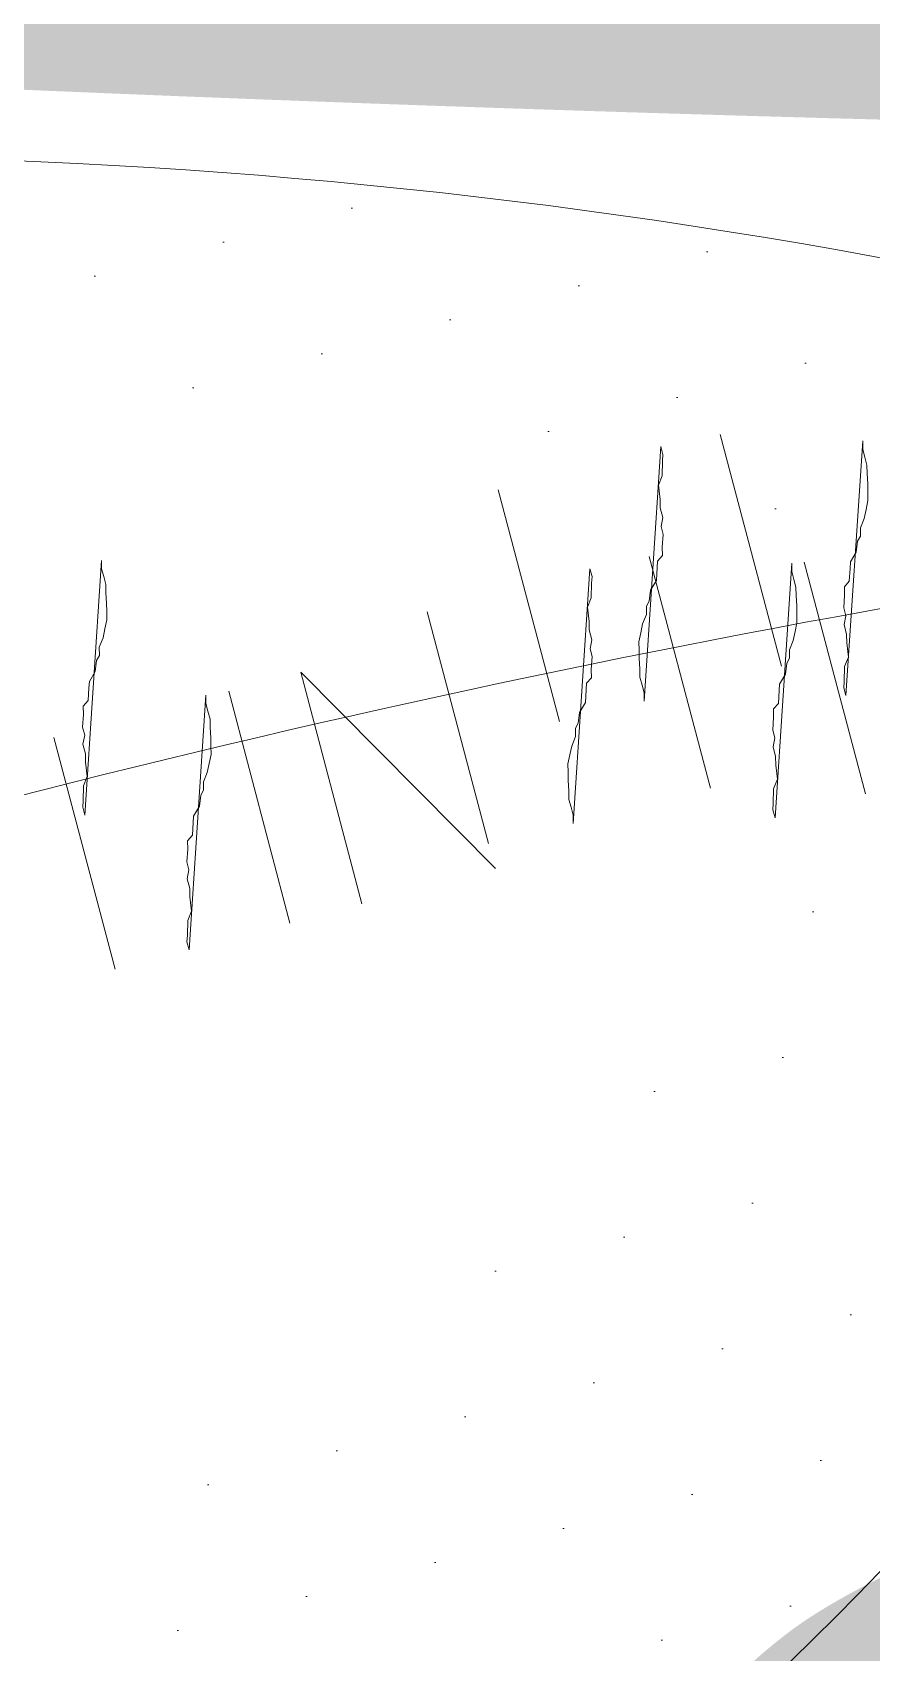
# Model space of a CAD drawing. Extents: x 25752 to 73233, y 27827 to 61602.
# Drawn here: x 60137.5 to 60208.1, y 47998.5 to 48134.5 of the extents above; entities that cross this region are included whole.
import ezdxf

# ---------------------------------------------------------------- set-up
doc = ezdxf.new("R2010")
doc.units = 0
doc.header["$LTSCALE"] = 1000
doc.header["$MEASUREMENT"] = 0
for name, color, linetype, lineweight in [('配景图块－家具立面', 252, 'Continuous', 9), ('铺地', 8, 'Continuous', 5), ('陈设', 31, 'Continuous', 5)]:
    doc.layers.add(name, color=color, linetype=linetype, lineweight=lineweight)

# ---------------------------------------------------------------- blocks, each defined once
blk = doc.blocks.new('keting-01')
at = {"layer": '陈设'}
h = blk.add_hatch(dxfattribs=at)
h.set_pattern_fill('DOTS', color=8, scale=304.8, style=0)
h.set_pattern_definition([(360, (18162.58683531021, 25617.30413790274), (9.525, 19.05), [0, -19.05])])
edge = h.paths.add_edge_path()
edge.add_spline(control_points=[(996.0713303628145, 863.5908750832896), (987.8386285043089, 865.249062579649), (979.6290772076463, 866.8703409121372), (953.8046428019879, 871.8115154706757), (936.2674978222931, 874.9332216072362), (901.3564025760861, 880.3358279757667), (884.0475129705155, 882.5680708720465), (843.5278039620025, 886.746823094727), (820.2507946590194, 888.4518537753029), (749.6108987083426, 892.7779565799283), (701.3337347968481, 894.618957277853), (627.9680007197894, 900.9026336313109), (603.3749709839467, 903.5774288240355), (566.4484742425848, 909.1011380929267), (554.1336054278072, 911.1946513882722), (529.5235732987057, 915.9968669301015), (517.1714435715694, 918.7274998116773), (490.3756448621862, 925.4178034765064), (476.0802774102194, 929.4496035207412), (452.3256658747559, 936.4561370372539), (442.7341582282679, 939.3740820792736), (433.2446362406481, 942.261107346334)], knot_values=[0.007594318894714291, 0.007594318894714291, 0.007594318894714291, 0.007594318894714291, 1.009331685129112, 1.009331685129112, 3.166903830014817, 3.166903830014817, 5.324475974900523, 5.324475974900523, 8.146713981276132, 8.146713981276132, 13.78698518195698, 13.78698518195698, 16.6071207822974, 16.6071207822974, 18.01718858246761, 18.01718858246761, 19.42725638263783, 19.42725638263783, 21.11840045899928, 21.11840045899928, 22.2881602581128, 22.2881602581128, 22.2881602581128, 22.2881602581128], degree=3, periodic=0)
edge.add_ellipse((-77.48649606085382, -800.0763045151252), major_axis=(-1283.858626616139, 1283.858626616139), ratio=0.9999999999999818, start_angle=-61.33743676422674, end_angle=-48.55714826964773)
edge.add_ellipse((147.8141850942047, -800.0763045151252), major_axis=(1283.858626616115, 1283.858626616115), ratio=0.9999999999999885, start_angle=48.5571482696466, end_angle=61.33743676426361)
edge.add_spline(control_points=[(-362.9169472076464, 942.2611073462176), (-372.4064691951498, 939.3740820792154), (-381.9979768417543, 936.4561370371375), (-405.7525883766357, 929.4496035208576), (-420.0479558280203, 925.4178034767974), (-446.8437545358902, 918.7274998123175), (-459.1958842620952, 915.9968669308582), (-483.8059163887519, 911.1946513893781), (-496.1207852023654, 909.1011380941491), (-533.0472819404677, 903.5774288254324), (-557.6403116740985, 900.9026336325915), (-611.6581250126474, 896.2760806423612), (-640.9893235403579, 894.6019140569842), (-669.9649956822395, 893.036922814732)], knot_values=[0.007594318904541566, 0.007594318904541566, 0.007594318904541566, 0.007594318904541566, 1.177354118008585, 1.177354118008585, 2.868498194319651, 2.868498194319651, 4.278565994361959, 4.278565994361959, 5.688633794404266, 5.688633794404266, 8.508769394488882, 8.508769394488882, 11.91787256770212, 11.91787256770212, 11.91787256770212, 11.91787256770212], degree=3, periodic=0)
edge.add_ellipse((-690.3545186583651, 887.7951286538737), major_axis=(-14.8863872921046, 14.8863872921046), ratio=0.9999999999995667, start_angle=225.8035234418923, end_angle=239.417541532368, ccw=False)
edge.add_ellipse((-1021.224653691403, 764.549575428071), major_axis=(-263.7332285244026, 263.7332285244026), ratio=0.9999999999994231, start_angle=234.5429178462428, end_angle=244.3434878472222, ccw=False)
edge.add_ellipse((-545.4026927228551, 1473.910637742491), major_axis=(464.1965283956217, 464.1965283956217), ratio=0.9999999999999988, start_angle=215.5301837112753, end_angle=236.2784491778619)
edge.add_ellipse((-116.4895104428288, 4898.453169354412), major_axis=(2884.587237370078, 2884.587237370078), ratio=1, start_angle=220.7753203818918, end_angle=231.6420249032678)
edge.add_ellipse((703.8265827595023, 1753.867807273753), major_axis=(-687.3524551223126, 687.3524551223126), ratio=0.9999999999999951, start_angle=113.9930274311128, end_angle=139.4777875760855)
edge.add_ellipse((803.3696362192277, 772.3616992990137), major_axis=(18.88655356571336, 18.88655356571336), ratio=0.999999999999889, start_angle=29.349690518414718, end_angle=107.31395154978779, ccw=False)
edge.add_ellipse((582.0949540698202, 537.5616818803828), major_axis=(245.0239564003844, 245.0239564003844), ratio=0.9999999999999977, start_angle=326.06965526290503, end_angle=363.74867896470926, ccw=False)
edge.add_ellipse((782.0569143572357, 287.1395743794274), major_axis=(-245.0406506768896, 245.0406506768896), ratio=0.9999999999729834, start_angle=289.4364312615882, end_angle=291.1525348597326, ccw=False)
edge.add_ellipse((2297.740822082967, 545.9582504187129), major_axis=(-966.7610353427459, 966.7610353427459), ratio=0.9999999999999937, start_angle=35.30528515153998, end_angle=42.74492259143477, ccw=False)
edge.add_ellipse((1141.667108909693, 731.1284608243732), major_axis=(139.1840901862562, 139.1840901862562), ratio=0.9999999999998591, start_angle=92.70420918075928, end_angle=121.7648417998393, ccw=False)
edge = h.paths.add_edge_path()
edge.add_ellipse((1101.918267338537, 809.3025705468026), major_axis=(-54.2011694401335, 54.2011694401335), ratio=0.9999999999999156, start_angle=248.1334738211491, end_angle=277.7178630449272)
edge.add_ellipse((1076.469573644921, 764.9464125772356), major_axis=(-90.17858370672025, 90.17858370672026), ratio=0.9999999999997502, start_angle=-79.30676778778508, end_angle=-64.31921627686972)
edge.add_ellipse((-296.995434705168, 651.4936658183578), major_axis=(1014.580495176632, 1014.580495176632), ratio=0.9999999999999984, start_angle=303.32411686118166, end_angle=324.37804893725087, ccw=False)
edge.add_spline(control_points=[(1108.148602955276, 361.1190873634769), (1110.136375368107, 360.9395735422149), (1118.851643845905, 360.1629144363105), (1127.953862196533, 359.6286005796865), (1136.498063597945, 358.8512076107436)], knot_values=[0, 0, 0, 0, 0.2418033642713523, 1.052830296575082, 1.052830296575082, 1.052830296575082, 1.052830296575082], degree=3, periodic=0)
edge.add_ellipse((1133.497794231167, 324.3855359081645), major_axis=(-24.46307566700356, 24.46307566700356), ratio=0.9999999999999188, start_angle=238.7767705824798, end_angle=310.27284356007203, ccw=False)
edge.add_ellipse((-2508.813566227327, 624.5515211943421), major_axis=(2607.446179105898, 2607.446179105898), ratio=0.999999999999999, start_angle=310.4593117003497, end_angle=318.3404531218047)
edge = h.paths.add_edge_path()
edge.add_ellipse((-1031.590578305419, 809.3025705465116), major_axis=(54.20116944015222, 54.20116944015222), ratio=0.9999999999995934, start_angle=82.28213695507955, end_angle=111.8665261788591)
edge.add_ellipse((2579.141255260445, 624.5515211949823), major_axis=(-2607.446179106048, 2607.446179106049), ratio=0.9999999999999925, start_angle=41.65954687821016, end_angle=49.54410408661445)
edge.add_ellipse((-1063.138307445566, 324.2252916574944), major_axis=(24.46307566700256, 24.46307566700256), ratio=0.9999999999999033, start_angle=49.98346972011012, end_angle=121.3236457343994, ccw=False)
edge.add_spline(control_points=[(-1066.143605310703, 358.690525254875), (-1062.783122170367, 358.996772701852), (-1059.659696693998, 359.2463994749123), (-1056.694063436356, 359.4704228297924)], knot_values=[0, 0, 0, 0, 0.3189857557440551, 0.3189857557440551, 0.3189857557440551, 0.3189857557440551], degree=3, periodic=0)
edge.add_ellipse((2166.821021849522, 749.914078490925), major_axis=(2296.028718604327, 2296.028718604327), ratio=0.9999999999999991, start_angle=132.8754075785099, end_angle=141.9062269296692, ccw=False)
edge = h.paths.add_edge_path()
edge.add_ellipse((-635.3614413564792, 614.8597379613784), major_axis=(201.0565212141125, 201.0565212141125), ratio=0.9999999999999994, start_angle=219.8560000035077, end_angle=290.9319768433341)
edge.add_ellipse((-399.5050116856582, 697.3351374629419), major_axis=(141.3163031800011, 141.3163031800011), ratio=0.9999999999999929, start_angle=231.8281592482279, end_angle=294.8810682384705)
edge.add_ellipse((-58.50481420382857, 130.5610611776938), major_axis=(-368.4761261597796, 368.4761261597795), ratio=0.9999999999999991, start_angle=285.52623263396157, end_angle=332.11357467867344, ccw=False)
edge.add_ellipse((469.8066690799315, 776.027095969941), major_axis=(-235.293706831595, 235.293706831595), ratio=0.9999999999999817, start_angle=80.19826500577827, end_angle=130.5062586859865)
edge.add_ellipse((682.046916129184, 526.5308612888912), major_axis=(178.2628612539982, 178.2628612539982), ratio=0.9999999999999981, start_angle=154.0384846775883, end_angle=216.6923729745889)
edge.add_ellipse((1096.802542923717, 604.6498504911433), major_axis=(-394.2525525941339, 394.252552594134), ratio=0.999999999999949, start_angle=80.98112304628877, end_angle=109.8781780001218)
edge.add_ellipse((81.6952970182756, 14361.16825844161), major_axis=(-10099.29640554323, 10099.29640554323), ratio=0.9999999999995927, start_angle=138.1241672681158, end_angle=138.7143909774701)
edge.add_spline(control_points=[(1006.961830939166, 108.6085719899856), (1007.363344130339, 114.9970480263582), (1007.454428465106, 121.4929060100112), (1007.199459466501, 128.3166593944188)], knot_values=[2.293510373809953, 2.293510373809953, 2.293510373809953, 2.293510373809953, 2.979732802934619, 2.979732802934619, 2.979732802934619, 2.979732802934619], degree=3, periodic=0)
edge.add_spline(control_points=[(1007.199459466501, 128.3166593944188), (1007.056142148329, 132.1522709439159), (1006.394062284846, 142.4749772372306), (1004.522849050001, 156.9979462881456), (992.0258315125247, 153.6702440436347), (988.5933109238977, 157.0695412120549), (987.1594260093989, 159.5937389279716)], knot_values=[2.979732802934619, 2.979732802934619, 2.979732802934619, 2.979732802934619, 3.36545639614831, 3.990521829336836, 4.278466320926378, 4.605763273049225, 4.605763273049225, 4.605763273049225, 4.605763273049225], degree=3, periodic=0)
edge.add_spline(control_points=[(987.1594260093989, 159.5937389279716), (985.7204994963249, 162.1268118276494), (984.6764873770298, 165.380762527755), (983.6324752577348, 168.6347132280353)], knot_values=[4.605763273049225, 4.605763273049225, 4.605763273049225, 4.605763273049225, 4.934211014792284, 4.934211014792284, 4.934211014792284, 4.934211014792284], degree=3, periodic=0)
edge.add_ellipse((2297.740822082967, 545.9582504187129), major_axis=(-966.7610353430241, 966.761035343024), ratio=0.9999999999998376, start_angle=52.795632896919415, end_angle=61.02050574382298, ccw=False)
edge.add_ellipse((697.9145912433742, 481.1212555931415), major_axis=(-193.2577183695978, 193.2577183695977), ratio=0.9999999999999212, start_angle=165.6335501199894, end_angle=198.8130742464472, ccw=False)
edge.add_ellipse((987.5689921147423, 481.2092158006271), major_axis=(197.4361382076936, 197.4361382076936), ratio=0.9999999999998674, start_angle=151.0252170128921, end_angle=192.4102655699839, ccw=False)
edge.add_ellipse((872.4652319916058, 801.2413249782403), major_axis=(300.9884463597922, 300.9884463597923), ratio=0.9999999999999813, start_angle=177.8463850309959, end_angle=203.8962665094932, ccw=False)
edge.add_ellipse((886.4243425853783, 285.6783404281014), major_axis=(-280.5584644205587, 280.5584644205586), ratio=0.9999999999996602, start_angle=2.0533838449994732, end_angle=10.260448050109005, ccw=False)
edge.add_spline(control_points=[(595.9934426442487, 556.0040629839059), (602.4018513633637, 564.1422486366355), (618.4675662182271, 584.5444695093902), (560.9736075192923, 575.6567985196598), (529.1059395032935, 596.5780363008962), (474.9238256493118, 621.3288819395821), (415.2595064755296, 591.6954341397504), (340.9271842219168, 609.1883606316987), (261.9902330305194, 623.6756329140626), (229.1386710400693, 677.9326262066606), (178.6444096356863, 685.7719019984361), (189.3899977983674, 715.6425413673278), (173.7849215685856, 716.9934724339982), (165.6612177520292, 717.6121500710142)], knot_values=[28.72622828787619, 28.72622828787619, 28.72622828787619, 28.72622828787619, 29.65137003608691, 31.04553471454428, 32.97090723718488, 34.80045963000916, 37.53798117998499, 40.13244696109814, 43.73799823656201, 46.29924793153518, 47.53881564063179, 48.20545028199999, 48.98405692497199, 48.98405692497199, 48.98405692497199, 48.98405692550385], degree=3, periodic=0)
edge.add_ellipse((18.62507486331742, -4997.741153196723), major_axis=(-4042.702252732715, 4042.702252732715), ratio=0.9999999999999977, start_angle=-46.47369586912973, end_angle=-42.84626635100496)
edge.add_spline(control_points=[(-196.2340660261689, 715.4644757015049), (-208.8575831012568, 714.1898179298732), (-231.1373375068652, 711.301770086342), (-259.3318401137367, 671.6945340897655), (-321.67682123743, 652.850656854629), (-379.5356295341626, 620.6237012119964), (-444.5238694277359, 630.861494119803), (-465.1179062118754, 597.4442924734321), (-544.0760743449209, 568.0265953844064), (-524.7681710667675, 567.5076862247661)], knot_values=[0, 0, 0, 1.163513729807164e-12, 1.426783815582302, 2.507845637052222, 5.446644405802077, 8.794161911986935, 10.36550993041577, 12.19506232323765, 14.47634677036475, 14.47634677036475, 14.47634677036475, 14.47634677036475], degree=3, periodic=0)
edge.add_ellipse((-756.0246989517473, 924.870957973355), major_axis=(300.9884463598087, 300.9884463598087), ratio=0.9999999999999547, start_angle=233.1899730444863, end_angle=257.9076692015958, ccw=False)
edge.add_ellipse((-939.7393269962631, 638.6571184380446), major_axis=(197.4361382076993, 197.4361382076993), ratio=0.9999999999999556, start_angle=244.6759739839959, end_angle=286.0610225410798, ccw=False)
edge.add_ellipse((-657.4306535270298, 573.8381970869959), major_axis=(-193.2577183704306, 193.2577183704306), ratio=0.9999999999956852, start_angle=85.14470269029368, end_angle=91.45268943398088, ccw=False)
edge.add_ellipse((-2122.789457567385, 542.7427645198768), major_axis=(-894.3411277871842, 894.3411277871842), ratio=0.9999999999998531, start_angle=208.0880272447276, end_angle=218.4118439115923, ccw=False)
edge.add_spline(control_points=[(-912.6986819964368, 174.8128519249731), (-914.3419047960779, 169.8037326467456), (-915.9851275954861, 164.7946133684018), (-919.0608770635445, 162.4413558801753)], knot_values=[4.42752981046754, 4.42752981046754, 4.42752981046754, 4.42752981046754, 4.934211014792284, 4.934211014792284, 4.934211014792284, 4.934211014792284], degree=3, periodic=0)
edge.add_ellipse((-1027.898065884248, 610.1037862319499), major_axis=(325.7661624684434, 325.7661624684433), ratio=0.9999999999999749, start_angle=238.6648212037559, end_angle=277.816367146285)
h = blk.add_hatch(dxfattribs=at)
h.set_pattern_fill('DOTS', color=8, scale=162.56, angle=14.82400259601741, style=0)
h.set_pattern_definition([(14.82400259601742, (4836.366016332875, 17139.19586050097), (2.3114750246387, 11.12155938753516), [0, -10.15999999999999])])
edge = h.paths.add_edge_path(flags=17)
edge.add_ellipse((-519.1439025870932, 762.2042342543718), major_axis=(21.14502328860399, 21.14502328860399), ratio=0.9999999999999227, start_angle=217.598370494964, end_angle=267.39462829812675, ccw=False)
edge.add_ellipse((-537.164517506928, 656.8479491472244), major_axis=(54.45877196658473, 54.45877196658473), ratio=0.999999999999866, start_angle=350.65844968254294, end_angle=394.3991949743683, ccw=False)
edge.add_ellipse((-516.9501930261322, 701.7574595074402), major_axis=(-29.95442116378443, 29.95442116378443), ratio=0.9999999999998381, start_angle=224.9828587922299, end_angle=289.9024488496004)
edge = h.paths.add_edge_path(flags=17)
edge.add_ellipse((-268.9012063805421, 118.0461821601493), major_axis=(-437.6135387341282, 437.6135387341282), ratio=0.9999999999840347, start_angle=-26.32292343229813, end_angle=-25.58827127859119)
edge.add_ellipse((-472.1012531904853, 651.9236041483819), major_axis=(-35.27276074935165, 35.27276074935165), ratio=0.9999999999999832, start_angle=246.3633945223265, end_angle=317.8577408210059, ccw=False)
edge.add_ellipse((-407.3491173858347, 676.690143339074), major_axis=(-13.75234945515317, 13.75234945515317), ratio=0.9999999999999909, start_angle=-72.18619439915022, end_angle=64.8217797418078, ccw=False)
edge.add_ellipse((-443.9371503046423, 625.1105849205924), major_axis=(58.36219010513094, 58.36219010513094), ratio=0.9999999999999907, start_angle=11.56752916311502, end_angle=61.28906160823021)
edge = h.paths.add_edge_path()
edge.add_ellipse((-425.4547496489249, 468.2156776812044), major_axis=(-220.0337383788228, 220.0337383788228), ratio=0.9999999999999688, start_angle=-23.32578200306534, end_angle=26.28458598788795)
edge.add_spline(control_points=[(-720.1757704019547, 568.0616188914282), (-724.1126861067023, 559.5518392391969), (-729.1230209034402, 548.7218270415324), (-722.1788345618406, 542.4840992808458), (-720.3808340353426, 541.3396552748163)], knot_values=[0, 0, 0, 0, 1.42238482592121, 1.810204922351612, 1.810204922351612, 1.810204922351612, 1.810204922351612], degree=3, periodic=0)
edge.add_ellipse((-268.9012063769624, 118.0461821584613), major_axis=(437.6135387384768, 437.6135387384769), ratio=0.99999999999961, start_angle=87.25263749308863, end_angle=91.84549474957328, ccw=False)
edge.add_ellipse((-419.3596846963046, 494.8536052366253), major_axis=(196.4563008926624, 196.4563008926624), ratio=0.9999999999999459, start_angle=66.89079912288321, end_angle=117.98945326683679, ccw=False)
edge.add_ellipse((-326.5521458889125, 374.6258958802209), major_axis=(301.2260797398521, 301.2260797398521), ratio=0.9999999999999956, start_angle=389.56745048290304, end_angle=432.4529716565977, ccw=False)
edge.add_ellipse((-65.63578831939958, -110.8210009536706), major_axis=(-642.1611214507669, 642.1611214507669), ratio=0.999999999999835, start_angle=321.74637887917953, end_angle=324.3508728240508, ccw=False)
edge.add_spline(control_points=[(-172.3207264993107, 791.0438091878896), (-173.0406314915745, 794.3510192702524), (-177.5621041331906, 803.7592005331535), (-188.5103892912157, 803.5802000950789), (-195.9014523802325, 803.4593589303549)], knot_values=[0, 0, 0, 0, 0.5819764206049407, 1.791185280154921, 1.791185280154921, 1.791185280154921, 1.791185280154921], degree=3, periodic=0)
edge.add_ellipse((-310.588310538209, 350.0807654595119), major_axis=(330.6850650178454, 330.6850650178453), ratio=0.9999999999999977, start_angle=30.80422389370577, end_angle=74.43044399808288)
edge = h.paths.add_edge_path()
edge.add_spline(control_points=[(-184.02270455088, 765.4202955260407), (-178.7685652549844, 770.4592218788457), (-171.4651442120085, 777.4634900736273), (-171.7042187721236, 788.2116013358464), (-172.3207264993107, 791.0438091878896)], knot_values=[1.791185280154921, 1.791185280154921, 1.791185280154921, 1.791185280154921, 3.069002213139684, 3.567391534373676, 3.567391534373676, 3.567391534373676, 3.567391534373676], degree=3, periodic=0)
edge.add_ellipse((-65.63578831939958, -110.8210009536706), major_axis=(642.1611214519006, 642.1611214519005), ratio=0.9999999999993392, start_angle=51.74637887920161, end_angle=54.3508728240713)
edge.add_ellipse((-507.7083576456644, 994.6399603226455), major_axis=(-255.5169101381771, 255.5169101381771), ratio=0.9999999999999863, start_angle=145.8922033348512, end_angle=189.5904192882054, ccw=False)
edge.add_ellipse((-653.8920481570531, 961.5946925718454), major_axis=(273.4511480315422, 273.4511480315423), ratio=0.9999999999999933, start_angle=220.3807436132537, end_angle=258.6817611968143, ccw=False)
edge.add_ellipse((-268.9012063769624, 118.0461821584613), major_axis=(-437.6135387383082, 437.6135387383082), ratio=0.9999999999988526, start_angle=-2.747362506916546, end_angle=1.845494749579979)
edge.add_spline(control_points=[(-720.3808340353426, 541.3396552748163), (-717.6522013170179, 539.6028552498901), (-707.1904422369553, 535.6688909807708), (-697.8251601859229, 535.2074981800979), (-691.54221590003, 534.8979607583606)], knot_values=[1.810204922351612, 1.810204922351612, 1.810204922351612, 1.810204922351612, 2.398757922429805, 3.598446597238173, 3.598446597238173, 3.598446597238173, 3.598446597238173], degree=3, periodic=0)
edge.add_ellipse((-673.966593976249, 887.778286769113), major_axis=(-249.833371441272, 249.833371441272), ratio=0.9999999999999963, start_angle=132.1486721113125, end_angle=176.9724953827164)
edge.add_ellipse((-424.9174051396549, 901.4550634215702), major_axis=(-195.6217202257924, 195.6217202257924), ratio=0.9999999999999788, start_angle=132.3564968236814, end_angle=195.5463068146161)
at = {"layer": '陈设', "color": 8, "linetype": 'Continuous'}
for p, q in [((-237.7794901779562, 796.447873450641), (-233.0969562109967, 778.7552082157927)), ((-237.7794901779562, 796.447873450641), (-233.0969562109967, 778.7552082157927)), ((-237.7794901779562, 796.447873450641), (-233.0969562109967, 778.7552082157927)), ((-237.7794901779562, 796.447873450641), (-233.0969562109967, 778.7552082157927)), ((-250.0566465938755, 774.5340325376019), (-254.7391805608349, 792.226697772363)), ((-250.0566465938755, 774.5340325376019), (-254.7391805608349, 792.226697772363)), ((-250.0566465938755, 774.5340325376019), (-254.7391805608349, 792.226697772363)), ((-250.0566465938755, 774.5340325376019), (-254.7391805608349, 792.226697772363)), ((-243.2023480101489, 787.1214860576438), (-238.5198140430148, 769.4288208227954)), ((-243.2023480101489, 787.1214860576438), (-238.5198140430148, 769.4288208227954)), ((-243.2023480101489, 787.1214860576438), (-238.5198140430148, 769.4288208227954)), ((-243.2023480101489, 787.1214860576438), (-238.5198140430148, 769.4288208227954)), ((-231.3562993147643, 786.7003506736073), (-226.6737653478049, 769.0076854388462)), ((-231.3562993147643, 786.7003506736073), (-226.6737653478049, 769.0076854388462)), ((-231.3562993147643, 786.7003506736073), (-226.6737653478049, 769.0076854388462)), ((-231.3562993147643, 786.7003506736073), (-226.6737653478049, 769.0076854388462)), ((-255.4795044258935, 765.2076451446046), (-260.1620383930276, 782.900310379453)), ((-255.4795044258935, 765.2076451446046), (-260.1620383930276, 782.900310379453)), ((-255.4795044258935, 765.2076451446046), (-260.1620383930276, 782.900310379453)), ((-255.4795044258935, 765.2076451446046), (-260.1620383930276, 782.900310379453)), ((-269.8395559343626, 778.2904413381184), (-254.9423109467025, 763.3011975879781)), ((-269.8395559343626, 778.2904413381184), (-265.1570219674031, 760.59777610327)), ((-269.8395559343626, 778.2904413381184), (-254.9423109467025, 763.3011975879781)), ((-269.8395559343626, 778.2904413381184), (-265.1570219674031, 760.59777610327)), ((-269.8395559343626, 778.2904413381184), (-254.9423109467025, 763.3011975879781)), ((-269.8395559343626, 778.2904413381184), (-265.1570219674031, 760.59777610327)), ((-269.8395559343626, 778.2904413381184), (-254.9423109467025, 763.3011975879781)), ((-269.8395559343626, 778.2904413381184), (-265.1570219674031, 760.59777610327)), ((-275.3397849454777, 776.8347528463928), (-270.6572509785183, 759.1420876115444)), ((-275.3397849454777, 776.8347528463928), (-270.6572509785183, 759.1420876115444)), ((-275.3397849454777, 776.8347528463928), (-270.6572509785183, 759.1420876115444)), ((-275.3397849454777, 776.8347528463928), (-270.6572509785183, 759.1420876115444)), ((-288.6974839725299, 773.299509366334), (-284.0149500055704, 755.6068441314856)), ((-288.6974839725299, 773.299509366334), (-284.0149500055704, 755.6068441314856)), ((-288.6974839725299, 773.299509366334), (-284.0149500055704, 755.6068441314856)), ((-288.6974839725299, 773.299509366334), (-284.0149500055704, 755.6068441314856))]:
    blk.add_line(p, q, dxfattribs=at)
for points in [[(-242.3157347186061, 795.5146821642993), (-242.1568567174836, 794.9143714551174), (-242.1877758940973, 794.4244189229212), (-242.2098947467748, 793.2944361811969), (-242.5012497776188, 792.5749669712095), (-242.3734989083023, 791.4854894767923), (-242.364698584599, 790.8454592672642), (-242.1661010831594, 790.0950708808086), (-242.3065926898271, 789.415529126476), (-242.1477146887337, 788.8152184172941), (-242.2095530415536, 787.8353133528726), (-242.2007527177921, 787.195283143461), (-242.5715467491245, 786.7759692879918), (-242.6333851021482, 785.7960642236576), (-242.6643042785581, 785.3061116914614), (-243.1057369867922, 784.5469229810406), (-243.2072948399291, 783.7170955940383), (-243.4280111940461, 783.3375012388569), (-243.4192108701391, 782.697471029358), (-243.7105659010122, 781.9780018193123), (-243.8518432544661, 781.2982521095546), (-243.9931206079491, 780.618502399826), (-243.9843202842167, 779.978472190327), (-243.9755199604842, 779.3384419808281), (-243.9272080918308, 778.5491198410746), (-243.9184077680984, 777.9090896315756), (-243.7595297669759, 777.3087789223064), (-243.6006517658534, 776.7084682131244), (-243.591851442121, 776.0684380035964)], [(-242.3157347186061, 795.5146821642993), (-242.1568567174836, 794.9143714551174), (-242.1877758940973, 794.4244189229212), (-242.2098947467748, 793.2944361811969), (-242.5012497776188, 792.5749669712095), (-242.3734989083023, 791.4854894767923), (-242.364698584599, 790.8454592672642), (-242.1661010831594, 790.0950708808086), (-242.3065926898271, 789.415529126476), (-242.1477146887337, 788.8152184172941), (-242.2095530415536, 787.8353133528726), (-242.2007527177921, 787.195283143461), (-242.5715467491245, 786.7759692879918), (-242.6333851021482, 785.7960642236576), (-242.6643042785581, 785.3061116914614), (-243.1057369867922, 784.5469229810406), (-243.2072948399291, 783.7170955940383), (-243.4280111940461, 783.3375012388569), (-243.4192108701391, 782.697471029358), (-243.7105659010122, 781.9780018193123), (-243.8518432544661, 781.2982521095546), (-243.9931206079491, 780.618502399826), (-243.9843202842167, 779.978472190327), (-243.9755199604842, 779.3384419808281), (-243.9272080918308, 778.5491198410746), (-243.9184077680984, 777.9090896315756), (-243.7595297669759, 777.3087789223064), (-243.6006517658534, 776.7084682131244), (-243.591851442121, 776.0684380035964)], [(-242.3157347186061, 795.5146821642993), (-242.1568567174836, 794.9143714551174), (-242.1877758940973, 794.4244189229212), (-242.2098947467748, 793.2944361811969), (-242.5012497776188, 792.5749669712095), (-242.3734989083023, 791.4854894767923), (-242.364698584599, 790.8454592672642), (-242.1661010831594, 790.0950708808086), (-242.3065926898271, 789.415529126476), (-242.1477146887337, 788.8152184172941), (-242.2095530415536, 787.8353133528726), (-242.2007527177921, 787.195283143461), (-242.5715467491245, 786.7759692879918), (-242.6333851021482, 785.7960642236576), (-242.6643042785581, 785.3061116914614), (-243.1057369867922, 784.5469229810406), (-243.2072948399291, 783.7170955940383), (-243.4280111940461, 783.3375012388569), (-243.4192108701391, 782.697471029358), (-243.7105659010122, 781.9780018193123), (-243.8518432544661, 781.2982521095546), (-243.9931206079491, 780.618502399826), (-243.9843202842167, 779.978472190327), (-243.9755199604842, 779.3384419808281), (-243.9272080918308, 778.5491198410746), (-243.9184077680984, 777.9090896315756), (-243.7595297669759, 777.3087789223064), (-243.6006517658534, 776.7084682131244), (-243.591851442121, 776.0684380035964)], [(-242.3157347186061, 795.5146821642993), (-242.1568567174836, 794.9143714551174), (-242.1877758940973, 794.4244189229212), (-242.2098947467748, 793.2944361811969), (-242.5012497776188, 792.5749669712095), (-242.3734989083023, 791.4854894767923), (-242.364698584599, 790.8454592672642), (-242.1661010831594, 790.0950708808086), (-242.3065926898271, 789.415529126476), (-242.1477146887337, 788.8152184172941), (-242.2095530415536, 787.8353133528726), (-242.2007527177921, 787.195283143461), (-242.5715467491245, 786.7759692879918), (-242.6333851021482, 785.7960642236576), (-242.6643042785581, 785.3061116914614), (-243.1057369867922, 784.5469229810406), (-243.2072948399291, 783.7170955940383), (-243.4280111940461, 783.3375012388569), (-243.4192108701391, 782.697471029358), (-243.7105659010122, 781.9780018193123), (-243.8518432544661, 781.2982521095546), (-243.9931206079491, 780.618502399826), (-243.9843202842167, 779.978472190327), (-243.9755199604842, 779.3384419808281), (-243.9272080918308, 778.5491198410746), (-243.9184077680984, 777.9090896315756), (-243.7595297669759, 777.3087789223064), (-243.6006517658534, 776.7084682131244), (-243.591851442121, 776.0684380035964)], [(-228.1741243467259, 776.5017769316328), (-228.3330023478484, 777.1020876408147), (-228.3020831714384, 777.5920401730109), (-228.2799643187609, 778.7220229147351), (-227.9886092878878, 779.4414921246935), (-228.1165681124257, 780.531755366188), (-228.1253684363328, 781.171785575687), (-228.3239659375977, 781.9221739621717), (-228.1834743310756, 782.601715716417), (-228.3423523321981, 783.2020264256862), (-228.2805139793782, 784.1819314900204), (-228.2893143031106, 784.8219616995193), (-227.9185202717781, 785.2412755549885), (-227.8564739633875, 786.2203948723618), (-227.825554786803, 786.7103474044707), (-227.3841220787144, 787.4695361148915), (-227.2825642254029, 788.2993635018938), (-227.0618478714605, 788.6789578570751), (-227.0706481951929, 789.3189880665741), (-226.7792931643198, 790.0384572766197), (-226.6380158108659, 790.7182069863775), (-226.4967384573829, 791.3979566961061), (-226.5055387811153, 792.0379869056051), (-226.5143391050515, 792.678017115104), (-226.5628589291009, 793.4681250019057), (-226.5716592528333, 794.1081552114338), (-226.7305372539558, 794.7084659205866), (-226.8894152550492, 795.3087766298559), (-226.8982155788108, 795.9488068392966)], [(-228.1741243467259, 776.5017769316328), (-228.3330023478484, 777.1020876408147), (-228.3020831714384, 777.5920401730109), (-228.2799643187609, 778.7220229147351), (-227.9886092878878, 779.4414921246935), (-228.1165681124257, 780.531755366188), (-228.1253684363328, 781.171785575687), (-228.3239659375977, 781.9221739621717), (-228.1834743310756, 782.601715716417), (-228.3423523321981, 783.2020264256862), (-228.2805139793782, 784.1819314900204), (-228.2893143031106, 784.8219616995193), (-227.9185202717781, 785.2412755549885), (-227.8564739633875, 786.2203948723618), (-227.825554786803, 786.7103474044707), (-227.3841220787144, 787.4695361148915), (-227.2825642254029, 788.2993635018938), (-227.0618478714605, 788.6789578570751), (-227.0706481951929, 789.3189880665741), (-226.7792931643198, 790.0384572766197), (-226.6380158108659, 790.7182069863775), (-226.4967384573829, 791.3979566961061), (-226.5055387811153, 792.0379869056051), (-226.5143391050515, 792.678017115104), (-226.5628589291009, 793.4681250019057), (-226.5716592528333, 794.1081552114338), (-226.7305372539558, 794.7084659205866), (-226.8894152550492, 795.3087766298559), (-226.8982155788108, 795.9488068392966)], [(-228.1741243467259, 776.5017769316328), (-228.3330023478484, 777.1020876408147), (-228.3020831714384, 777.5920401730109), (-228.2799643187609, 778.7220229147351), (-227.9886092878878, 779.4414921246935), (-228.1165681124257, 780.531755366188), (-228.1253684363328, 781.171785575687), (-228.3239659375977, 781.9221739621717), (-228.1834743310756, 782.601715716417), (-228.3423523321981, 783.2020264256862), (-228.2805139793782, 784.1819314900204), (-228.2893143031106, 784.8219616995193), (-227.9185202717781, 785.2412755549885), (-227.8564739633875, 786.2203948723618), (-227.825554786803, 786.7103474044707), (-227.3841220787144, 787.4695361148915), (-227.2825642254029, 788.2993635018938), (-227.0618478714605, 788.6789578570751), (-227.0706481951929, 789.3189880665741), (-226.7792931643198, 790.0384572766197), (-226.6380158108659, 790.7182069863775), (-226.4967384573829, 791.3979566961061), (-226.5055387811153, 792.0379869056051), (-226.5143391050515, 792.678017115104), (-226.5628589291009, 793.4681250019057), (-226.5716592528333, 794.1081552114338), (-226.7305372539558, 794.7084659205866), (-226.8894152550492, 795.3087766298559), (-226.8982155788108, 795.9488068392966)], [(-228.1741243467259, 776.5017769316328), (-228.3330023478484, 777.1020876408147), (-228.3020831714384, 777.5920401730109), (-228.2799643187609, 778.7220229147351), (-227.9886092878878, 779.4414921246935), (-228.1165681124257, 780.531755366188), (-228.1253684363328, 781.171785575687), (-228.3239659375977, 781.9221739621717), (-228.1834743310756, 782.601715716417), (-228.3423523321981, 783.2020264256862), (-228.2805139793782, 784.1819314900204), (-228.2893143031106, 784.8219616995193), (-227.9185202717781, 785.2412755549885), (-227.8564739633875, 786.2203948723618), (-227.825554786803, 786.7103474044707), (-227.3841220787144, 787.4695361148915), (-227.2825642254029, 788.2993635018938), (-227.0618478714605, 788.6789578570751), (-227.0706481951929, 789.3189880665741), (-226.7792931643198, 790.0384572766197), (-226.6380158108659, 790.7182069863775), (-226.4967384573829, 791.3979566961061), (-226.5055387811153, 792.0379869056051), (-226.5143391050515, 792.678017115104), (-226.5628589291009, 793.4681250019057), (-226.5716592528333, 794.1081552114338), (-226.7305372539558, 794.7084659205866), (-226.8894152550492, 795.3087766298559), (-226.8982155788108, 795.9488068392966)], [(-286.3312928344239, 767.3830930349359), (-286.4901708355173, 767.9834037441178), (-286.4592516591074, 768.4733562763431), (-286.4371328064299, 769.6033390180673), (-286.1457777755859, 770.3228082280257), (-286.2737366002984, 771.4130714695202), (-286.2825369240309, 772.0531016790192), (-286.4811344254704, 772.8034900654748), (-286.3406428189483, 773.48303181972), (-286.4995208200708, 774.0833425290184), (-286.4376824670762, 775.0632475933235), (-286.4464827908087, 775.7032778028515), (-286.0756887594762, 776.1225916583207), (-286.0136424510856, 777.1017109756649), (-285.9827232744719, 777.5916635078029), (-285.5412905664125, 778.3508522181655), (-285.4397327132756, 779.180679605226), (-285.2190163591586, 779.5602739603492), (-285.227816682891, 780.2003041698481), (-284.9364616522216, 780.9197733799228), (-284.7951842985349, 781.5995230896515), (-284.653906945081, 782.2792727994092), (-284.662707268988, 782.9193030089082), (-284.6715075927204, 783.5593332184071), (-284.7200274167699, 784.3494411052088), (-284.7288277405023, 784.9894713147078), (-284.8877057416248, 785.5897820238897), (-285.0465837427473, 786.1900927331881), (-285.0553840664797, 786.8301229425706)], [(-286.3312928344239, 767.3830930349359), (-286.4901708355173, 767.9834037441178), (-286.4592516591074, 768.4733562763431), (-286.4371328064299, 769.6033390180673), (-286.1457777755859, 770.3228082280257), (-286.2737366002984, 771.4130714695202), (-286.2825369240309, 772.0531016790192), (-286.4811344254704, 772.8034900654748), (-286.3406428189483, 773.48303181972), (-286.4995208200708, 774.0833425290184), (-286.4376824670762, 775.0632475933235), (-286.4464827908087, 775.7032778028515), (-286.0756887594762, 776.1225916583207), (-286.0136424510856, 777.1017109756649), (-285.9827232744719, 777.5916635078029), (-285.5412905664125, 778.3508522181655), (-285.4397327132756, 779.180679605226), (-285.2190163591586, 779.5602739603492), (-285.227816682891, 780.2003041698481), (-284.9364616522216, 780.9197733799228), (-284.7951842985349, 781.5995230896515), (-284.653906945081, 782.2792727994092), (-284.662707268988, 782.9193030089082), (-284.6715075927204, 783.5593332184071), (-284.7200274167699, 784.3494411052088), (-284.7288277405023, 784.9894713147078), (-284.8877057416248, 785.5897820238897), (-285.0465837427473, 786.1900927331881), (-285.0553840664797, 786.8301229425706)], [(-286.3312928344239, 767.3830930349359), (-286.4901708355173, 767.9834037441178), (-286.4592516591074, 768.4733562763431), (-286.4371328064299, 769.6033390180673), (-286.1457777755859, 770.3228082280257), (-286.2737366002984, 771.4130714695202), (-286.2825369240309, 772.0531016790192), (-286.4811344254704, 772.8034900654748), (-286.3406428189483, 773.48303181972), (-286.4995208200708, 774.0833425290184), (-286.4376824670762, 775.0632475933235), (-286.4464827908087, 775.7032778028515), (-286.0756887594762, 776.1225916583207), (-286.0136424510856, 777.1017109756649), (-285.9827232744719, 777.5916635078029), (-285.5412905664125, 778.3508522181655), (-285.4397327132756, 779.180679605226), (-285.2190163591586, 779.5602739603492), (-285.227816682891, 780.2003041698481), (-284.9364616522216, 780.9197733799228), (-284.7951842985349, 781.5995230896515), (-284.653906945081, 782.2792727994092), (-284.662707268988, 782.9193030089082), (-284.6715075927204, 783.5593332184071), (-284.7200274167699, 784.3494411052088), (-284.7288277405023, 784.9894713147078), (-284.8877057416248, 785.5897820238897), (-285.0465837427473, 786.1900927331881), (-285.0553840664797, 786.8301229425706)], [(-286.3312928344239, 767.3830930349359), (-286.4901708355173, 767.9834037441178), (-286.4592516591074, 768.4733562763431), (-286.4371328064299, 769.6033390180673), (-286.1457777755859, 770.3228082280257), (-286.2737366002984, 771.4130714695202), (-286.2825369240309, 772.0531016790192), (-286.4811344254704, 772.8034900654748), (-286.3406428189483, 773.48303181972), (-286.4995208200708, 774.0833425290184), (-286.4376824670762, 775.0632475933235), (-286.4464827908087, 775.7032778028515), (-286.0756887594762, 776.1225916583207), (-286.0136424510856, 777.1017109756649), (-285.9827232744719, 777.5916635078029), (-285.5412905664125, 778.3508522181655), (-285.4397327132756, 779.180679605226), (-285.2190163591586, 779.5602739603492), (-285.227816682891, 780.2003041698481), (-284.9364616522216, 780.9197733799228), (-284.7951842985349, 781.5995230896515), (-284.653906945081, 782.2792727994092), (-284.662707268988, 782.9193030089082), (-284.6715075927204, 783.5593332184071), (-284.7200274167699, 784.3494411052088), (-284.7288277405023, 784.9894713147078), (-284.8877057416248, 785.5897820238897), (-285.0465837427473, 786.1900927331881), (-285.0553840664797, 786.8301229425706)], [(-247.7385925507988, 786.188294771302), (-247.5797145496763, 785.5879840621492), (-247.6106337260862, 785.0980315299239), (-247.6327525787638, 783.9680487881997), (-247.9241076096368, 783.2485795782413), (-247.7963567405241, 782.1591020838241), (-247.7875564167625, 781.5190718743252), (-247.588958915323, 780.7686834878405), (-247.7294505218451, 780.0891417335952), (-247.5705725207226, 779.4888310243259), (-247.6324108737172, 778.5089259599918), (-247.6236105498101, 777.8688957504928), (-247.9944045813172, 777.4495818950236), (-248.0562429341371, 776.4696768306894), (-248.0871621107217, 775.9797242984641), (-248.5285948187811, 775.2205355881597), (-248.6301526721218, 774.390708201041), (-248.8508690260642, 774.0111138458888), (-248.8420687023317, 773.3710836363898), (-249.1334237332048, 772.6516144264024), (-249.2747010866588, 771.9718647165864), (-249.4159784401418, 771.2921150068287), (-249.4071781164093, 770.6520847973297), (-249.3983777925023, 770.0120545878308), (-249.3500659240235, 769.2227324480773), (-249.3412656001165, 768.5827022385783), (-249.1823875989649, 767.9823915294255), (-249.0235095980461, 767.3820808201563), (-249.014709274139, 766.7420506106573)], [(-247.7385925507988, 786.188294771302), (-247.5797145496763, 785.5879840621492), (-247.6106337260862, 785.0980315299239), (-247.6327525787638, 783.9680487881997), (-247.9241076096368, 783.2485795782413), (-247.7963567405241, 782.1591020838241), (-247.7875564167625, 781.5190718743252), (-247.588958915323, 780.7686834878405), (-247.7294505218451, 780.0891417335952), (-247.5705725207226, 779.4888310243259), (-247.6324108737172, 778.5089259599918), (-247.6236105498101, 777.8688957504928), (-247.9944045813172, 777.4495818950236), (-248.0562429341371, 776.4696768306894), (-248.0871621107217, 775.9797242984641), (-248.5285948187811, 775.2205355881597), (-248.6301526721218, 774.390708201041), (-248.8508690260642, 774.0111138458888), (-248.8420687023317, 773.3710836363898), (-249.1334237332048, 772.6516144264024), (-249.2747010866588, 771.9718647165864), (-249.4159784401418, 771.2921150068287), (-249.4071781164093, 770.6520847973297), (-249.3983777925023, 770.0120545878308), (-249.3500659240235, 769.2227324480773), (-249.3412656001165, 768.5827022385783), (-249.1823875989649, 767.9823915294255), (-249.0235095980461, 767.3820808201563), (-249.014709274139, 766.7420506106573)], [(-247.7385925507988, 786.188294771302), (-247.5797145496763, 785.5879840621492), (-247.6106337260862, 785.0980315299239), (-247.6327525787638, 783.9680487881997), (-247.9241076096368, 783.2485795782413), (-247.7963567405241, 782.1591020838241), (-247.7875564167625, 781.5190718743252), (-247.588958915323, 780.7686834878405), (-247.7294505218451, 780.0891417335952), (-247.5705725207226, 779.4888310243259), (-247.6324108737172, 778.5089259599918), (-247.6236105498101, 777.8688957504928), (-247.9944045813172, 777.4495818950236), (-248.0562429341371, 776.4696768306894), (-248.0871621107217, 775.9797242984641), (-248.5285948187811, 775.2205355881597), (-248.6301526721218, 774.390708201041), (-248.8508690260642, 774.0111138458888), (-248.8420687023317, 773.3710836363898), (-249.1334237332048, 772.6516144264024), (-249.2747010866588, 771.9718647165864), (-249.4159784401418, 771.2921150068287), (-249.4071781164093, 770.6520847973297), (-249.3983777925023, 770.0120545878308), (-249.3500659240235, 769.2227324480773), (-249.3412656001165, 768.5827022385783), (-249.1823875989649, 767.9823915294255), (-249.0235095980461, 767.3820808201563), (-249.014709274139, 766.7420506106573)], [(-247.7385925507988, 786.188294771302), (-247.5797145496763, 785.5879840621492), (-247.6106337260862, 785.0980315299239), (-247.6327525787638, 783.9680487881997), (-247.9241076096368, 783.2485795782413), (-247.7963567405241, 782.1591020838241), (-247.7875564167625, 781.5190718743252), (-247.588958915323, 780.7686834878405), (-247.7294505218451, 780.0891417335952), (-247.5705725207226, 779.4888310243259), (-247.6324108737172, 778.5089259599918), (-247.6236105498101, 777.8688957504928), (-247.9944045813172, 777.4495818950236), (-248.0562429341371, 776.4696768306894), (-248.0871621107217, 775.9797242984641), (-248.5285948187811, 775.2205355881597), (-248.6301526721218, 774.390708201041), (-248.8508690260642, 774.0111138458888), (-248.8420687023317, 773.3710836363898), (-249.1334237332048, 772.6516144264024), (-249.2747010866588, 771.9718647165864), (-249.4159784401418, 771.2921150068287), (-249.4071781164093, 770.6520847973297), (-249.3983777925023, 770.0120545878308), (-249.3500659240235, 769.2227324480773), (-249.3412656001165, 768.5827022385783), (-249.1823875989649, 767.9823915294255), (-249.0235095980461, 767.3820808201563), (-249.014709274139, 766.7420506106573)], [(-233.5969821789186, 767.1753895386646), (-233.7558601800411, 767.7757002479339), (-233.7249410034274, 768.2656527800427), (-233.702822150779, 769.395635521767), (-233.4114671199059, 770.1151047318126), (-233.5394259446184, 771.2053679732198), (-233.5482262683508, 771.8453981827188), (-233.7468237697904, 772.5957865691744), (-233.6063321632682, 773.2753283234488), (-233.7652101643907, 773.875639032718), (-233.7033718113962, 774.8555440970231), (-233.7121721353033, 775.4955743065511), (-233.3413781037962, 775.9148881620204), (-233.2793317954056, 776.8940074793645), (-233.2484126189956, 777.3839600115898), (-232.8069799107325, 778.1431487218942), (-232.7054220575956, 778.9729761089256), (-232.4847057034785, 779.3525704640779), (-232.4935060273856, 779.9926006735768), (-232.2021509965416, 780.7120698836516), (-232.0608736430586, 781.3918195933802), (-231.9195962895756, 782.0715693031088), (-231.928396613308, 782.7115995126078), (-231.9371969370404, 783.3516297221067), (-231.9857167610899, 784.1417376089375), (-231.994517085026, 784.7817678184365), (-232.1533950861194, 785.3820785276184), (-232.312273087271, 785.9823892368877), (-232.3210734109743, 786.6224194463866)], [(-233.5969821789186, 767.1753895386646), (-233.7558601800411, 767.7757002479339), (-233.7249410034274, 768.2656527800427), (-233.702822150779, 769.395635521767), (-233.4114671199059, 770.1151047318126), (-233.5394259446184, 771.2053679732198), (-233.5482262683508, 771.8453981827188), (-233.7468237697904, 772.5957865691744), (-233.6063321632682, 773.2753283234488), (-233.7652101643907, 773.875639032718), (-233.7033718113962, 774.8555440970231), (-233.7121721353033, 775.4955743065511), (-233.3413781037962, 775.9148881620204), (-233.2793317954056, 776.8940074793645), (-233.2484126189956, 777.3839600115898), (-232.8069799107325, 778.1431487218942), (-232.7054220575956, 778.9729761089256), (-232.4847057034785, 779.3525704640779), (-232.4935060273856, 779.9926006735768), (-232.2021509965416, 780.7120698836516), (-232.0608736430586, 781.3918195933802), (-231.9195962895756, 782.0715693031088), (-231.928396613308, 782.7115995126078), (-231.9371969370404, 783.3516297221067), (-231.9857167610899, 784.1417376089375), (-231.994517085026, 784.7817678184365), (-232.1533950861194, 785.3820785276184), (-232.312273087271, 785.9823892368877), (-232.3210734109743, 786.6224194463866)], [(-233.5969821789186, 767.1753895386646), (-233.7558601800411, 767.7757002479339), (-233.7249410034274, 768.2656527800427), (-233.702822150779, 769.395635521767), (-233.4114671199059, 770.1151047318126), (-233.5394259446184, 771.2053679732198), (-233.5482262683508, 771.8453981827188), (-233.7468237697904, 772.5957865691744), (-233.6063321632682, 773.2753283234488), (-233.7652101643907, 773.875639032718), (-233.7033718113962, 774.8555440970231), (-233.7121721353033, 775.4955743065511), (-233.3413781037962, 775.9148881620204), (-233.2793317954056, 776.8940074793645), (-233.2484126189956, 777.3839600115898), (-232.8069799107325, 778.1431487218942), (-232.7054220575956, 778.9729761089256), (-232.4847057034785, 779.3525704640779), (-232.4935060273856, 779.9926006735768), (-232.2021509965416, 780.7120698836516), (-232.0608736430586, 781.3918195933802), (-231.9195962895756, 782.0715693031088), (-231.928396613308, 782.7115995126078), (-231.9371969370404, 783.3516297221067), (-231.9857167610899, 784.1417376089375), (-231.994517085026, 784.7817678184365), (-232.1533950861194, 785.3820785276184), (-232.312273087271, 785.9823892368877), (-232.3210734109743, 786.6224194463866)], [(-233.5969821789186, 767.1753895386646), (-233.7558601800411, 767.7757002479339), (-233.7249410034274, 768.2656527800427), (-233.702822150779, 769.395635521767), (-233.4114671199059, 770.1151047318126), (-233.5394259446184, 771.2053679732198), (-233.5482262683508, 771.8453981827188), (-233.7468237697904, 772.5957865691744), (-233.6063321632682, 773.2753283234488), (-233.7652101643907, 773.875639032718), (-233.7033718113962, 774.8555440970231), (-233.7121721353033, 775.4955743065511), (-233.3413781037962, 775.9148881620204), (-233.2793317954056, 776.8940074793645), (-233.2484126189956, 777.3839600115898), (-232.8069799107325, 778.1431487218942), (-232.7054220575956, 778.9729761089256), (-232.4847057034785, 779.3525704640779), (-232.4935060273856, 779.9926006735768), (-232.2021509965416, 780.7120698836516), (-232.0608736430586, 781.3918195933802), (-231.9195962895756, 782.0715693031088), (-231.928396613308, 782.7115995126078), (-231.9371969370404, 783.3516297221067), (-231.9857167610899, 784.1417376089375), (-231.994517085026, 784.7817678184365), (-232.1533950861194, 785.3820785276184), (-232.312273087271, 785.9823892368877), (-232.3210734109743, 786.6224194463866)], [(-278.3662148111616, 757.1018362125615), (-278.5250928122841, 757.7021469217434), (-278.4941736356704, 758.1920994539396), (-278.4720547829929, 759.3220821956638), (-278.1806997521489, 760.0415514056222), (-278.3086585768615, 761.1318146471167), (-278.3174589005939, 761.7718448565574), (-278.5160564020334, 762.5222332431003), (-278.3755647955113, 763.2017749973456), (-278.5344427966338, 763.8020857066149), (-278.4726044436393, 764.781990770949), (-278.4814047673717, 765.422020980448), (-278.1106107360392, 765.8413348358299), (-278.0485644276487, 766.8204541532032), (-278.0176452512387, 767.3104066853994), (-277.5762125429756, 768.0695953957038), (-277.4746546898386, 768.8994227828225), (-277.2539383357216, 769.2790171380038), (-277.2627386596287, 769.9190473475028), (-276.9713836287847, 770.6385165575484), (-276.8301062753017, 771.3182662673062), (-276.6888289218186, 771.9980159770348), (-276.6976292455511, 772.6380461865338), (-276.7064295692835, 773.2780763960327), (-276.7549493933329, 774.0681842828344), (-276.7637497172691, 774.7082144923625), (-276.9226277183625, 775.3085252015153), (-277.0815057195141, 775.9088359106972), (-277.0903060432174, 776.5488661202253)], [(-278.3662148111616, 757.1018362125615), (-278.5250928122841, 757.7021469217434), (-278.4941736356704, 758.1920994539396), (-278.4720547829929, 759.3220821956638), (-278.1806997521489, 760.0415514056222), (-278.3086585768615, 761.1318146471167), (-278.3174589005939, 761.7718448565574), (-278.5160564020334, 762.5222332431003), (-278.3755647955113, 763.2017749973456), (-278.5344427966338, 763.8020857066149), (-278.4726044436393, 764.781990770949), (-278.4814047673717, 765.422020980448), (-278.1106107360392, 765.8413348358299), (-278.0485644276487, 766.8204541532032), (-278.0176452512387, 767.3104066853994), (-277.5762125429756, 768.0695953957038), (-277.4746546898386, 768.8994227828225), (-277.2539383357216, 769.2790171380038), (-277.2627386596287, 769.9190473475028), (-276.9713836287847, 770.6385165575484), (-276.8301062753017, 771.3182662673062), (-276.6888289218186, 771.9980159770348), (-276.6976292455511, 772.6380461865338), (-276.7064295692835, 773.2780763960327), (-276.7549493933329, 774.0681842828344), (-276.7637497172691, 774.7082144923625), (-276.9226277183625, 775.3085252015153), (-277.0815057195141, 775.9088359106972), (-277.0903060432174, 776.5488661202253)], [(-278.3662148111616, 757.1018362125615), (-278.5250928122841, 757.7021469217434), (-278.4941736356704, 758.1920994539396), (-278.4720547829929, 759.3220821956638), (-278.1806997521489, 760.0415514056222), (-278.3086585768615, 761.1318146471167), (-278.3174589005939, 761.7718448565574), (-278.5160564020334, 762.5222332431003), (-278.3755647955113, 763.2017749973456), (-278.5344427966338, 763.8020857066149), (-278.4726044436393, 764.781990770949), (-278.4814047673717, 765.422020980448), (-278.1106107360392, 765.8413348358299), (-278.0485644276487, 766.8204541532032), (-278.0176452512387, 767.3104066853994), (-277.5762125429756, 768.0695953957038), (-277.4746546898386, 768.8994227828225), (-277.2539383357216, 769.2790171380038), (-277.2627386596287, 769.9190473475028), (-276.9713836287847, 770.6385165575484), (-276.8301062753017, 771.3182662673062), (-276.6888289218186, 771.9980159770348), (-276.6976292455511, 772.6380461865338), (-276.7064295692835, 773.2780763960327), (-276.7549493933329, 774.0681842828344), (-276.7637497172691, 774.7082144923625), (-276.9226277183625, 775.3085252015153), (-277.0815057195141, 775.9088359106972), (-277.0903060432174, 776.5488661202253)], [(-278.3662148111616, 757.1018362125615), (-278.5250928122841, 757.7021469217434), (-278.4941736356704, 758.1920994539396), (-278.4720547829929, 759.3220821956638), (-278.1806997521489, 760.0415514056222), (-278.3086585768615, 761.1318146471167), (-278.3174589005939, 761.7718448565574), (-278.5160564020334, 762.5222332431003), (-278.3755647955113, 763.2017749973456), (-278.5344427966338, 763.8020857066149), (-278.4726044436393, 764.781990770949), (-278.4814047673717, 765.422020980448), (-278.1106107360392, 765.8413348358299), (-278.0485644276487, 766.8204541532032), (-278.0176452512387, 767.3104066853994), (-277.5762125429756, 768.0695953957038), (-277.4746546898386, 768.8994227828225), (-277.2539383357216, 769.2790171380038), (-277.2627386596287, 769.9190473475028), (-276.9713836287847, 770.6385165575484), (-276.8301062753017, 771.3182662673062), (-276.6888289218186, 771.9980159770348), (-276.6976292455511, 772.6380461865338), (-276.7064295692835, 773.2780763960327), (-276.7549493933329, 774.0681842828344), (-276.7637497172691, 774.7082144923625), (-276.9226277183625, 775.3085252015153), (-277.0815057195141, 775.9088359106972), (-277.0903060432174, 776.5488661202253)]]:
    blk.add_lwpolyline(points, close=True, dxfattribs=at)
at = {"layer": '陈设'}
for centre, radius, start, end in [((-310.5883105382673, 350.0807654595119), 467.6593038224672, 75.80422389422402, 119.4304439982115), ((-65.63578831948689, -110.8210009536124), 908.1529671846029, 96.74637887873197, 115.9855198620522), ((-424.9174051397131, 901.4550634215702), 276.6508898380704, 267.3564968238097, 330.5463068138192)]:
    blk.add_arc(centre, radius, start, end, dxfattribs=at)

msp = doc.modelspace()

# ---------------------------------------------------------------- hatches: boundary and pattern name
at = {"layer": '铺地'}
h = msp.add_hatch(dxfattribs=at)
h.set_pattern_fill('ANSI37', color=256, scale=100, style=0)
h.set_pattern_definition([(135, (164886.4868256188, 15824.32203608335), (112.2532015133644, 112.2532015133644), []), (45.00000000000001, (164886.4868256188, 15824.32203608335), (112.2532015133644, -112.2532015133644), [])])
edge = h.paths.add_edge_path()
edge.add_line((59630.52393473769, 44507.45935760161), (59630.52393473769, 44357.45935760161))
edge.add_line((59630.52393473769, 44357.45935760161), (55360.68971271292, 44357.45935760161))
edge.add_line((55360.68971271292, 44357.45935760161), (55360.68971271286, 48357.45935760165))
edge.add_line((55360.68971271286, 48357.45935760165), (60495.59745168098, 48357.45935760165))
edge.add_line((60495.59745168098, 48357.45935760165), (60218.6351352022, 48330.10918030063))
edge.add_line((60218.63513520223, 48330.10918030063), (60136.88178029819, 48313.94850424371))
edge.add_line((60136.88178029819, 48313.94850424371), (60011.82555016098, 48285.28080229464))
edge.add_line((60011.82555016095, 48285.28080229464), (59932.27355821687, 48272.38576062453))
edge.add_line((59932.2735582169, 48272.38576062453), (59814.38589664787, 48256.98089343104))
edge.add_line((59814.38589664787, 48256.98089343105), (59759.04477435676, 48251.25907618142))
edge.add_line((59759.04477435676, 48251.25907618142), (59592.5367092485, 48240.39920055136))
edge.add_line((59592.5367092485, 48240.39920055136), (59460.84296239092, 48221.5263802244))
edge.add_line((59460.84296239092, 48221.5263802244), (59390.85517308855, 48207.45935760165))
edge.add_line((59390.85517308858, 48207.45935760165), (59330.84835690993, 48205.07548313214))
edge.add_line((59330.84835690993, 48205.07548313214), (59301.2766530026, 48207.45935760165))
edge.add_line((59301.2766530026, 48207.45935760165), (55510.68971271295, 48207.45935760213))
edge.add_line((55510.68971271292, 48207.45935760213), (55510.68971271292, 44507.45935760161))
edge.add_line((55510.68971271292, 44507.45935760161), (59630.52393473769, 44507.45935761433))
edge.add_line((59630.52393473769, 44507.45935761433), (59630.52393473769, 44382.45935760153))

# ---------------------------------------------------------------- block references
at = {"layer": '配景图块－家具立面', "color": 8, "xscale": 1.100000000034925, "yscale": 1.100000000093132, "zscale": 1.1}
msp.add_blockref('keting-01', (60456.91722293608, 47224.6852144942), dxfattribs=at)

doc.saveas('drawing.dxf')
